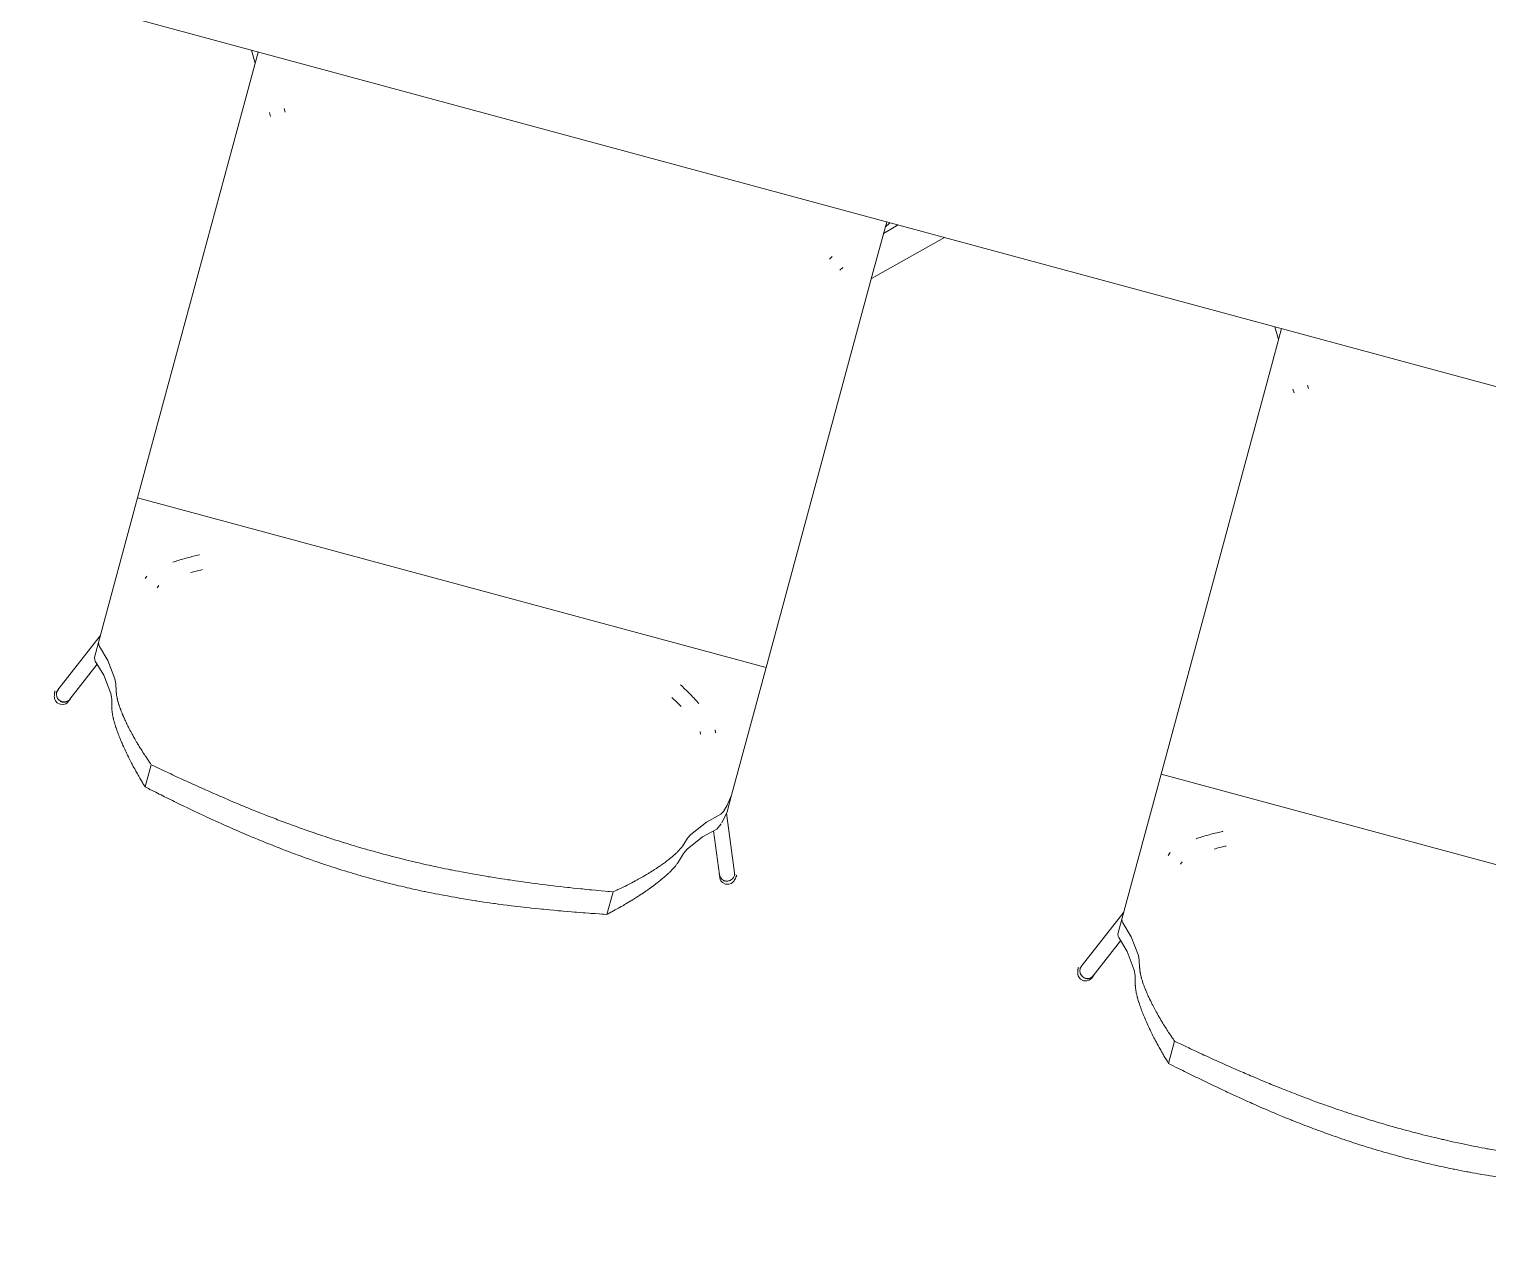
# Model space of a CAD drawing. Header units: millimetres. Extents: x -64292 to 329, y -3854 to 56761.
# Drawn here: x -18976 to -18013, y 44438 to 45243 of the extents above; entities that cross this region are included whole.
import ezdxf

# ---------------------------------------------------------------- set-up
doc = ezdxf.new("R2010")
doc.units = ezdxf.units.MM
doc.header["$MEASUREMENT"] = 0
doc.layers.add('I-FURN', color=30, linetype='Continuous', lineweight=13)

# ---------------------------------------------------------------- blocks, each defined once
blk = doc.blocks.new('New Furniture_Forum Table_NT6 - NT6-9702665-GA PLAN - LEVEL 11')
at = {"layer": 'I-FURN'}
for p, q in [((-1500, -375), (1500, -375)), ((-933.93, -375), (-973.47, -413.64)), ((-973.47, -382.95), (-965.7, -375))]:
    blk.add_line(p, q, dxfattribs=at)
blk = doc.blocks.new('New Furniture_Meeting Chair_NC2 - NC2-V201-GA PLAN - LEVEL 11')
at = {"layer": 'I-FURN'}
for p, q in [((-218.36, 210), (-213.76, 202.46)), ((-213.76, 178.64), (-213.76, 210.09)), ((216.15, 210.09), (216.15, 178.64)), ((216.17, 206.41), (218.36, 210)), ((-213.76, -94.94), (-213.76, 178.64)), ((-196.05, 173.38), (-194.71, 171.18)), ((-186.15, 176.36), (-187.43, 178.46)), ((187.43, 178.46), (186.15, 176.36)), ((194.71, 171.18), (196.05, 173.38)), ((216.15, 178.64), (216.15, -94.94)), ((-213.76, -194.14), (-213.76, -94.94)), ((-213.76, -94.94), (216.15, -94.94)), ((216.15, -94.94), (216.15, -182.34)), ((-194.33, -143.41), (-195.08, -145.18)), ((195.19, -145.43), (194.33, -143.41)), ((-185.83, -148.97), (-185.09, -147.23)), ((185.09, -147.23), (185.73, -148.75)), ((216.15, -182.34), (216.15, -193.77)), ((-213.76, -189.44), (-231.42, -231.29)), ((-213.76, -204.38), (-213.76, -194.14)), ((216.15, -193.77), (214.6, -201.71)), ((231.42, -231.29), (215.97, -194.68)), ((-222.21, -235.18), (-210.81, -208.16)), ((210.81, -208.16), (222.21, -235.18)), ((214.42, -202.38), (212.55, -206.49)), ((-231.26, -231.33), (-231.94, -232.83)), ((-222.81, -236.92), (-222.14, -235.42)), ((222.14, -235.42), (222.81, -236.92)), ((231.94, -232.83), (231.26, -231.33)), ((-159.04, -262.89), (-159.04, -278.14)), ((157.21, -279.83), (157.21, -264.39))]:
    blk.add_line(p, q, dxfattribs=at)
at = {"layer": 'I-FURN', "flags": 128}
for points in [[(-180.27, -130.11), (-179.46, -129.56), (-178.63, -129.01), (-177.79, -128.46), (-176.94, -127.92), (-176.08, -127.37), (-175.22, -126.83), (-174.34, -126.29), (-173.46, -125.76), (-172.58, -125.23), (-171.69, -124.7), (-170.81, -124.19), (-169.92, -123.68), (-169.03, -123.18), (-168.14, -122.69), (-167.26, -122.2), (-166.38, -121.73), (-165.51, -121.27), (-164.65, -120.82), (-164.49, -120.74)], [(179.46, -129.56), (178.63, -129.01), (177.79, -128.46), (176.94, -127.92), (176.08, -127.37), (175.22, -126.83), (174.34, -126.29), (173.46, -125.76), (172.58, -125.23), (171.69, -124.7), (170.81, -124.19), (169.92, -123.68), (169.03, -123.18), (168.14, -122.69), (167.26, -122.2), (166.38, -121.73), (165.51, -121.27), (164.65, -120.82), (164.49, -120.74)], [(-167.07, -133.58), (-166.23, -133.1), (-165.4, -132.62), (-164.57, -132.14), (-163.74, -131.68), (-162.92, -131.22), (-162.1, -130.78), (-161.28, -130.35), (-160.48, -129.92), (-159.92, -129.64)], [(168.72, -134.57), (167.89, -134.08), (167.07, -133.58), (166.23, -133.1), (165.4, -132.62), (164.57, -132.14), (163.74, -131.68), (162.92, -131.22), (162.1, -130.78), (161.28, -130.35)], [(216.15, -182.34), (215.01, -189.38), (213.78, -194.1), (212.48, -196.36)], [(-212.48, -196.36), (-213.13, -195.56), (-213.76, -194.14)], [(-212.48, -196.36), (-204.69, -203.83), (-196.94, -214.42)], [(196.94, -214.42), (204.69, -203.83), (212.48, -196.36)], [(-212.55, -206.49), (-213.16, -205.68), (-213.76, -204.38)], [(-197.08, -224.47), (-204.8, -213.93), (-212.55, -206.49)], [(212.55, -206.49), (204.8, -213.93), (197.08, -224.47)], [(-194.12, -221.73), (-195.51, -217.38), (-196.94, -214.42)], [(196.94, -214.42), (195.51, -217.38), (194.12, -221.73)], [(-194.12, -232.81), (-195.58, -227.84), (-197.08, -224.47)], [(-194.12, -221.73), (-194.04, -222.01), (-194, -222.14), (-193.93, -222.35), (-193.82, -222.67), (-193.71, -223), (-193.65, -223.16), (-193.52, -223.49), (-193.46, -223.66), (-193.36, -223.91), (-193.22, -224.25), (-193.14, -224.42), (-193.03, -224.68), (-192.85, -225.07), (-192.68, -225.43), (-192.6, -225.6), (-192.46, -225.87), (-192.26, -226.28), (-192.04, -226.7), (-191.93, -226.91), (-191.81, -227.12), (-191.58, -227.54), (-191.33, -227.97), (-191.16, -228.26), (-191.05, -228.46), (-190.81, -228.85), (-190.54, -229.29), (-190.35, -229.59), (-189.96, -230.2), (-189.76, -230.5), (-189.35, -231.12), (-188.93, -231.75), (-188.63, -232.17), (-188.44, -232.45), (-188.03, -233.02), (-187.8, -233.34), (-187.32, -233.99), (-186.83, -234.65), (-186.49, -235.09), (-186.27, -235.39), (-185.8, -235.99), (-185.57, -236.29), (-185.09, -236.89), (-184.76, -237.3), (-184.32, -237.84), (-184.1, -238.12), (-183.59, -238.74), (-183.07, -239.36), (-182.81, -239.67), (-182.4, -240.14), (-181.86, -240.78), (-181.59, -241.09), (-181.17, -241.57), (-180.53, -242.29), (-179.95, -242.94), (-179.66, -243.26), (-179.22, -243.75), (-178.55, -244.49), (-177.86, -245.23), (-177.51, -245.6), (-176.81, -246.34), (-176.45, -246.72), (-175.92, -247.28), (-175.05, -248.17), (-174.61, -248.62), (-173.95, -249.29), (-173.27, -249.97), (-172.93, -250.3), (-172.25, -250.98), (-171.9, -251.32), (-171.38, -251.83), (-170.67, -252.52), (-170.32, -252.86), (-169.78, -253.37), (-168.96, -254.14), (-168.23, -254.83), (-167.86, -255.17), (-167.3, -255.69), (-166.45, -256.47), (-165.59, -257.24), (-165.15, -257.63), (-164.38, -258.32), (-163.99, -258.67), (-163.39, -259.19), (-162.5, -259.97), (-161.59, -260.75), (-161.13, -261.14), (-160.21, -261.92), (-159.75, -262.31), (-159.04, -262.89)], [(157.21, -264.39), (157.95, -263.79), (158.44, -263.39), (159.41, -262.58), (159.89, -262.18), (160.85, -261.38), (161.79, -260.57), (162.41, -260.04), (162.83, -259.68), (163.65, -258.97), (164.1, -258.57), (165.01, -257.76), (165.9, -256.96), (166.49, -256.43), (166.88, -256.07), (167.65, -255.36), (168.51, -254.56), (169.08, -254.03), (169.45, -253.68), (170.2, -252.97), (170.75, -252.44), (171.11, -252.09), (171.83, -251.39), (172.19, -251.04), (172.9, -250.34), (173.6, -249.64), (174.06, -249.17), (174.97, -248.25), (175.54, -247.67), (175.91, -247.28), (176.65, -246.51), (177.02, -246.12), (177.74, -245.35), (178.45, -244.59), (178.92, -244.09), (179.22, -243.75), (179.83, -243.08), (180.17, -242.7), (180.83, -241.96), (181.48, -241.21), (181.91, -240.72), (182.19, -240.4), (182.74, -239.74), (183.36, -239.02), (183.75, -238.54), (184.02, -238.22), (184.53, -237.58), (184.79, -237.27), (185.29, -236.64), (185.51, -236.37), (185.94, -235.81), (186.26, -235.4), (186.72, -234.79), (187.18, -234.19), (187.4, -233.89), (187.73, -233.44), (188.15, -232.85), (188.36, -232.55), (188.67, -232.12), (189.12, -231.47), (189.55, -230.83), (189.76, -230.51), (190.03, -230.09), (190.17, -229.88), (190.37, -229.57), (190.65, -229.11), (190.9, -228.7), (191.02, -228.5), (191.2, -228.2), (191.46, -227.75), (191.71, -227.31), (191.83, -227.09), (191.95, -226.87), (192.17, -226.44), (192.39, -226.02), (192.53, -225.74), (192.62, -225.55), (192.8, -225.19), (192.98, -224.78), (193.1, -224.51), (193.18, -224.33), (193.33, -223.98), (193.43, -223.72), (193.5, -223.55), (193.63, -223.21), (193.69, -223.04), (193.81, -222.7), (193.92, -222.37), (193.99, -222.16), (194.04, -222.01), (194.12, -221.73)], [(197.08, -224.47), (195.58, -227.84), (194.12, -232.81)], [(-227.54, -240.06), (-229.66, -239.59), (-231, -238.71), (-231.7, -237.91), (-232.08, -237.31), (-232.31, -236.83), (-232.46, -236.45), (-232.57, -236.12), (-232.65, -235.82), (-232.72, -235.54), (-232.78, -235.28), (-232.83, -235.02), (-232.88, -234.75), (-232.92, -234.49), (-232.96, -234.22), (-232.99, -233.94), (-233.03, -233.66), (-233.06, -233.37), (-233.09, -233.07), (-233.12, -232.76), (-233.15, -232.45)], [(-227.54, -240.06), (-225.42, -239.59), (-224.09, -238.71), (-223.39, -237.91), (-223, -237.31), (-222.81, -236.92)], [(-159.04, -278.14), (-159.74, -277.49), (-160.19, -277.06), (-161.11, -276.2), (-161.56, -275.76), (-162.45, -274.9), (-163.34, -274.04), (-163.92, -273.46), (-164.31, -273.08), (-165.08, -272.32), (-165.51, -271.89), (-166.36, -271.03), (-167.2, -270.17), (-167.76, -269.6), (-168.13, -269.23), (-168.86, -268.47), (-169.67, -267.62), (-170.2, -267.05), (-170.55, -266.68), (-171.26, -265.92), (-171.78, -265.36), (-172.12, -264.99), (-172.81, -264.24), (-173.14, -263.87), (-173.81, -263.13), (-174.48, -262.39), (-174.91, -261.89), (-175.78, -260.91), (-176.41, -260.18), (-176.73, -259.82), (-177.2, -259.27), (-177.89, -258.46), (-178.58, -257.65), (-178.91, -257.24), (-179.58, -256.44), (-179.91, -256.04), (-180.39, -255.44), (-181.03, -254.65), (-181.35, -254.26), (-181.81, -253.67), (-182.5, -252.79), (-183.03, -252.11), (-183.3, -251.76), (-183.68, -251.25), (-184.26, -250.49), (-184.82, -249.74), (-185.09, -249.36), (-185.63, -248.62), (-185.89, -248.25), (-186.28, -247.7), (-186.79, -246.97), (-187.04, -246.61), (-187.41, -246.07), (-187.77, -245.53), (-187.94, -245.27), (-188.35, -244.64), (-188.55, -244.33), (-188.85, -243.87), (-189.28, -243.18), (-189.7, -242.5), (-189.9, -242.16), (-190.16, -241.72), (-190.29, -241.5), (-190.48, -241.17), (-190.76, -240.68), (-191, -240.25), (-191.12, -240.03), (-191.29, -239.71), (-191.54, -239.24), (-191.78, -238.77), (-191.89, -238.54), (-192.01, -238.31), (-192.23, -237.85), (-192.44, -237.4), (-192.57, -237.1), (-192.66, -236.9), (-192.83, -236.51), (-193.01, -236.08), (-193.13, -235.79), (-193.2, -235.6), (-193.34, -235.23), (-193.45, -234.95), (-193.51, -234.76), (-193.64, -234.4), (-193.7, -234.22), (-193.82, -233.86), (-193.92, -233.51), (-193.99, -233.27), (-194.04, -233.12), (-194.12, -232.81)], [(194.12, -232.81), (194.03, -233.13), (193.99, -233.29), (193.92, -233.53), (193.8, -233.89), (193.68, -234.27), (193.62, -234.45), (193.49, -234.83), (193.42, -235.02), (193.31, -235.31), (193.16, -235.7), (193.08, -235.89), (192.96, -236.19), (192.77, -236.64), (192.59, -237.05), (192.5, -237.25), (192.36, -237.56), (192.14, -238.03), (191.91, -238.5), (191.79, -238.74), (191.67, -238.99), (191.41, -239.47), (191.15, -239.96), (190.97, -240.3), (190.85, -240.52), (190.6, -240.97), (190.31, -241.48), (190.1, -241.82), (189.97, -242.05), (189.69, -242.51), (189.48, -242.86), (189.33, -243.09), (189.04, -243.56), (188.59, -244.28), (188.28, -244.76), (188.06, -245.08), (187.63, -245.73), (187.45, -246.01), (187.07, -246.57), (186.68, -247.13), (186.42, -247.5), (185.88, -248.26), (185.47, -248.83), (185.19, -249.22), (184.63, -249.99), (184.34, -250.38), (183.75, -251.17), (183.15, -251.96), (182.74, -252.49), (182.46, -252.84), (181.9, -253.56), (181.18, -254.47), (180.69, -255.08), (180.36, -255.49), (179.68, -256.31), (179.17, -256.94), (178.82, -257.35), (178.12, -258.19), (177.77, -258.6), (177.05, -259.45), (176.73, -259.82), (176.07, -260.58), (175.58, -261.14), (174.82, -262), (173.91, -263.01), (173.46, -263.52), (172.76, -264.29), (172.05, -265.06), (171.7, -265.45), (170.98, -266.22), (170.61, -266.61), (170.07, -267.19), (169.33, -267.97), (168.96, -268.36), (168.39, -268.95), (167.54, -269.83), (166.77, -270.61), (166.39, -271.01), (165.8, -271.6), (164.92, -272.48), (164.02, -273.37), (163.57, -273.81), (162.76, -274.6), (162.35, -275), (161.73, -275.59), (160.8, -276.48), (159.86, -277.38), (159.38, -277.82), (158.42, -278.71), (157.94, -279.16), (157.21, -279.83)], [(227.54, -240.06), (225.42, -239.59), (224.09, -238.71), (223.39, -237.91), (223, -237.31), (222.81, -236.92)], [(227.54, -240.06), (229.66, -239.59), (231, -238.71), (231.7, -237.91), (232.08, -237.31), (232.31, -236.83), (232.46, -236.45), (232.57, -236.12), (232.65, -235.82), (232.72, -235.54), (232.78, -235.28), (232.83, -235.02), (232.88, -234.75), (232.92, -234.49), (232.96, -234.22), (232.99, -233.94), (233.03, -233.66), (233.06, -233.37), (233.09, -233.07), (233.12, -232.76), (233.15, -232.45)], [(157.21, -264.39), (154.94, -264.8), (153.8, -265), (152.1, -265.31), (149.54, -265.76), (146.98, -266.21), (145.7, -266.43), (143.13, -266.87), (141.85, -267.09), (139.93, -267.41), (137.36, -267.84), (136.07, -268.05), (134.15, -268.36), (131.25, -268.83), (128.68, -269.23), (127.39, -269.44), (125.46, -269.73), (122.55, -270.18), (119.65, -270.61), (118.2, -270.83), (115.9, -271.16), (114.75, -271.33), (113.02, -271.58), (110.44, -271.94), (107.85, -272.3), (106.55, -272.48), (103.96, -272.83), (102.66, -273), (100.71, -273.26), (98.11, -273.59), (96.81, -273.76), (94.86, -274), (92.91, -274.24), (91.94, -274.35), (89.33, -274.66), (88.03, -274.82), (86.08, -275.04), (84.12, -275.26), (83.14, -275.37), (81.19, -275.58), (80.21, -275.68), (78.74, -275.84), (76.42, -276.08), (75.26, -276.2), (73.51, -276.37), (70.9, -276.62), (68.28, -276.86), (66.98, -276.98), (64.36, -277.21), (63.05, -277.32), (61.08, -277.49), (59.34, -277.63), (58.46, -277.7), (57.15, -277.8), (55.18, -277.95), (53.22, -278.09), (52.23, -278.16), (50.48, -278.28), (49.61, -278.34), (48.3, -278.42), (46.33, -278.55), (44.36, -278.67), (43.37, -278.72), (41.4, -278.84), (40.41, -278.89), (38.93, -278.97), (36.6, -279.08), (35.43, -279.14), (33.67, -279.22), (31.92, -279.29), (31.04, -279.33), (29.29, -279.4), (28.41, -279.43), (27.1, -279.48), (25.34, -279.54), (24.46, -279.56), (23.15, -279.6), (21.17, -279.66), (19.42, -279.7), (18.54, -279.72), (17.22, -279.75), (15.25, -279.79), (13.27, -279.82), (12.28, -279.83), (10.53, -279.86), (9.65, -279.87), (8.33, -279.88), (6.35, -279.89), (4.38, -279.89), (3.39, -279.9), (1.41, -279.89), (0.43, -279.89), (-1.06, -279.88), (-2.54, -279.87), (-3.53, -279.86), (-5.5, -279.84), (-6.49, -279.83), (-8.47, -279.8), (-10.44, -279.76), (-11.76, -279.73), (-12.64, -279.71), (-14.39, -279.67), (-15.38, -279.64), (-17.36, -279.59), (-19.33, -279.53), (-20.65, -279.48), (-21.52, -279.45), (-23.28, -279.39), (-25.25, -279.31), (-26.57, -279.25), (-27.44, -279.21), (-29.2, -279.13), (-30.51, -279.07), (-31.39, -279.03), (-33.14, -278.94), (-34.02, -278.89), (-35.77, -278.8), (-37.52, -278.7), (-38.69, -278.63), (-41.02, -278.48), (-42.5, -278.39), (-43.49, -278.32), (-45.46, -278.19), (-46.44, -278.12), (-48.41, -277.98), (-50.37, -277.83), (-51.68, -277.73), (-52.56, -277.66), (-54.31, -277.52), (-55.29, -277.44), (-57.25, -277.28), (-59.22, -277.11), (-60.53, -276.99), (-63.14, -276.75), (-65.1, -276.57), (-66.41, -276.44), (-69.02, -276.19), (-70.33, -276.05), (-72.94, -275.78), (-75.55, -275.51), (-77.29, -275.32), (-78.45, -275.19), (-80.77, -274.92), (-82.23, -274.75), (-83.21, -274.64), (-85.16, -274.41), (-86.14, -274.29), (-88.09, -274.05), (-90.04, -273.81), (-91.34, -273.65), (-93.94, -273.31), (-94.91, -273.19), (-96.86, -272.93), (-98.8, -272.67), (-100.1, -272.5), (-102.69, -272.14), (-104.63, -271.87), (-105.93, -271.69), (-108.51, -271.31), (-109.81, -271.13), (-112.39, -270.75), (-114.97, -270.36), (-116.69, -270.1), (-117.84, -269.93), (-120.13, -269.57), (-121.58, -269.35), (-124.48, -268.89), (-127.37, -268.43), (-129.3, -268.11), (-130.59, -267.9), (-133.15, -267.48), (-136.04, -266.99), (-137.96, -266.67), (-139.24, -266.45), (-141.81, -266.01), (-143.73, -265.67), (-145, -265.45), (-147.56, -264.99), (-148.84, -264.77), (-151.39, -264.3), (-153.94, -263.84), (-155.64, -263.53), (-156.78, -263.32), (-159.04, -262.89)], [(157.21, -279.83), (154.95, -280.29), (153.81, -280.52), (152.11, -280.87), (149.56, -281.38), (147, -281.89), (145.72, -282.14), (143.17, -282.63), (141.89, -282.88), (139.97, -283.25), (137.4, -283.73), (136.12, -283.97), (134.2, -284.33), (131.31, -284.86), (128.74, -285.32), (127.45, -285.55), (125.52, -285.89), (122.62, -286.39), (119.72, -286.89), (118.27, -287.14), (115.98, -287.52), (114.83, -287.71), (113.11, -288), (110.52, -288.42), (107.93, -288.83), (106.64, -289.03), (104.05, -289.43), (102.75, -289.63), (100.8, -289.92), (98.21, -290.31), (96.91, -290.5), (94.96, -290.78), (93.01, -291.06), (92.04, -291.19), (89.43, -291.55), (88.13, -291.72), (86.18, -291.98), (84.22, -292.24), (83.24, -292.36), (81.29, -292.61), (80.31, -292.73), (78.84, -292.91), (76.52, -293.19), (75.36, -293.32), (73.61, -293.53), (71.87, -293.72), (71, -293.82), (69.25, -294.01), (68.38, -294.1), (67.07, -294.24), (65.33, -294.42), (64.45, -294.51), (63.14, -294.64), (61.18, -294.83), (59.43, -294.99), (58.55, -295.07), (57.24, -295.19), (55.27, -295.37), (53.3, -295.53), (52.32, -295.61), (50.57, -295.75), (49.69, -295.82), (48.37, -295.92), (46.4, -296.07), (44.43, -296.21), (43.44, -296.28), (41.47, -296.41), (40.48, -296.47), (39, -296.56), (37.44, -296.65), (36.66, -296.7), (35.49, -296.76), (33.73, -296.86), (31.98, -296.95), (31.1, -296.99), (29.34, -297.07), (28.46, -297.11), (27.14, -297.16), (25.38, -297.23), (24.51, -297.26), (23.19, -297.31), (21.21, -297.37), (19.45, -297.43), (18.57, -297.45), (17.25, -297.48), (15.27, -297.53), (13.29, -297.57), (12.3, -297.58), (10.54, -297.61), (9.66, -297.62), (8.34, -297.63), (6.36, -297.64), (4.38, -297.65), (3.39, -297.65), (1.41, -297.65), (0.42, -297.65), (-1.07, -297.64), (-2.55, -297.63), (-3.54, -297.62), (-5.52, -297.59), (-6.51, -297.57), (-8.49, -297.54), (-10.47, -297.49), (-11.79, -297.46), (-12.67, -297.44), (-14.43, -297.39), (-15.42, -297.36), (-17.4, -297.29), (-19.37, -297.22), (-20.69, -297.17), (-21.57, -297.13), (-23.33, -297.05), (-25.31, -296.96), (-26.62, -296.9), (-27.5, -296.85), (-29.26, -296.76), (-30.58, -296.68), (-31.45, -296.63), (-33.21, -296.53), (-34.09, -296.47), (-35.84, -296.36), (-37.6, -296.24), (-38.77, -296.16), (-41.1, -295.99), (-42.58, -295.88), (-43.57, -295.81), (-45.54, -295.65), (-46.53, -295.57), (-48.5, -295.4), (-50.46, -295.23), (-51.78, -295.11), (-52.65, -295.03), (-54.4, -294.87), (-55.38, -294.78), (-57.35, -294.58), (-59.32, -294.39), (-60.62, -294.25), (-61.5, -294.16), (-63.24, -293.97), (-65.21, -293.76), (-66.51, -293.61), (-67.39, -293.51), (-69.13, -293.31), (-70.43, -293.16), (-71.31, -293.06), (-73.05, -292.85), (-73.92, -292.74), (-75.66, -292.52), (-77.4, -292.3), (-78.55, -292.15), (-80.87, -291.85), (-82.34, -291.65), (-83.31, -291.52), (-85.26, -291.25), (-86.24, -291.12), (-88.19, -290.84), (-90.14, -290.56), (-91.44, -290.37), (-94.04, -289.99), (-95.01, -289.84), (-96.95, -289.55), (-98.9, -289.25), (-100.19, -289.05), (-102.78, -288.64), (-104.72, -288.33), (-106.02, -288.12), (-108.6, -287.69), (-109.89, -287.48), (-112.47, -287.04), (-115.05, -286.6), (-116.77, -286.3), (-117.92, -286.1), (-120.2, -285.7), (-121.65, -285.44), (-124.55, -284.92), (-127.43, -284.4), (-129.36, -284.04), (-130.64, -283.8), (-133.21, -283.32), (-136.09, -282.77), (-138.01, -282.4), (-139.29, -282.16), (-141.84, -281.66), (-143.76, -281.28), (-145.04, -281.02), (-147.59, -280.51), (-148.86, -280.25), (-151.41, -279.73), (-153.96, -279.21), (-155.65, -278.85), (-156.78, -278.62), (-159.04, -278.14)]]:
    blk.add_lwpolyline(points, dxfattribs=at)
at = {"layer": 'I-FURN'}
for centre, major_axis, ratio, start_param, end_param in [((-226.81, -233.23), (-4.61, 1.94), 0.963938, 6.15593, 7.203127), ((226.81, -233.23), (4.61, 1.94), 0.963938, 5.363243, 6.410441), ((-226.81, -233.23), (-4.61, 1.94), 0.963938, 0.919942, 3.276137), ((-226.7, -233.37), (-4.56, 2.05), 0.977892, 0.953511, 1.21531), ((-226.7, -233.37), (-4.56, 2.05), 0.977892, 1.738909, 2.000708), ((-226.7, -233.37), (-4.56, 2.05), 0.977892, 2.000708, 2.786106), ((-226.7, -233.37), (-4.56, 2.05), 0.977892, 3.047906, 3.309705), ((226.7, -233.37), (4.56, 2.05), 0.977892, 2.97348, 3.497079), ((226.81, -233.23), (4.61, 1.94), 0.963938, 3.007049, 5.363243), ((226.7, -233.37), (4.56, 2.05), 0.977892, 4.020678, 4.282477), ((226.7, -233.37), (4.56, 2.05), 0.977892, 4.282477, 5.067875)]:
    blk.add_ellipse(centre, major_axis=major_axis, ratio=ratio, start_param=start_param, end_param=end_param, dxfattribs=at)
blk = doc.blocks.new('New Furniture_Meeting Chair_NC2 - NC2-V202-GA PLAN - LEVEL 11')
at = {"layer": 'I-FURN'}
for p, q in [((-218.36, 210), (-213.76, 202.46)), ((-213.76, 178.64), (-213.76, 210.09)), ((216.15, 210.09), (216.15, 178.64)), ((216.17, 206.41), (218.36, 210)), ((-213.76, -94.94), (-213.76, 178.64)), ((-196.05, 173.38), (-194.71, 171.18)), ((-186.15, 176.36), (-187.43, 178.46)), ((187.43, 178.46), (186.15, 176.36)), ((194.71, 171.18), (196.05, 173.38)), ((216.15, 178.64), (216.15, -94.94)), ((-213.76, -194.14), (-213.76, -94.94)), ((-213.76, -94.94), (216.15, -94.94)), ((216.15, -94.94), (216.15, -182.34)), ((-194.33, -143.41), (-195.24, -145.56)), ((195.19, -145.43), (194.33, -143.41)), ((-185.83, -148.97), (-185.09, -147.23)), ((185.09, -147.23), (185.73, -148.75)), ((216.15, -182.34), (216.15, -193.77)), ((-213.76, -189.44), (-231.42, -231.29)), ((-213.76, -204.38), (-213.76, -194.14)), ((231.42, -231.29), (215.97, -194.68)), ((-222.21, -235.18), (-210.81, -208.16)), ((210.81, -208.16), (222.21, -235.18)), ((-231.26, -231.33), (-231.94, -232.83)), ((-222.81, -236.92), (-222.14, -235.42)), ((222.14, -235.42), (222.81, -236.92)), ((231.94, -232.83), (231.26, -231.33)), ((-159.04, -262.89), (-159.04, -278.14)), ((157.21, -279.83), (157.21, -264.39))]:
    blk.add_line(p, q, dxfattribs=at)
at = {"layer": 'I-FURN', "flags": 128}
for points in [[(-180.27, -130.11), (-179.46, -129.56), (-178.63, -129.01), (-177.79, -128.46), (-176.94, -127.92), (-176.08, -127.37), (-175.22, -126.83), (-174.34, -126.29), (-173.46, -125.76), (-172.58, -125.23), (-171.69, -124.7), (-170.81, -124.19), (-169.92, -123.68), (-169.03, -123.18), (-168.14, -122.69), (-167.26, -122.2), (-166.38, -121.73), (-165.51, -121.27), (-164.65, -120.82), (-164.49, -120.74)], [(179.46, -129.56), (178.63, -129.01), (177.79, -128.46), (176.94, -127.92), (176.08, -127.37), (175.22, -126.83), (174.34, -126.29), (173.46, -125.76), (172.58, -125.23), (171.69, -124.7), (170.81, -124.19), (169.92, -123.68), (169.03, -123.18), (168.14, -122.69), (167.26, -122.2), (166.38, -121.73), (165.51, -121.27), (164.65, -120.82), (164.49, -120.74)], [(-167.07, -133.58), (-166.23, -133.1), (-165.4, -132.62), (-164.57, -132.14), (-163.74, -131.68), (-162.92, -131.22), (-162.1, -130.78), (-161.28, -130.35), (-160.48, -129.92), (-159.92, -129.64)], [(168.72, -134.57), (167.89, -134.08), (167.07, -133.58), (166.23, -133.1), (165.4, -132.62), (164.57, -132.14), (163.74, -131.68), (162.92, -131.22), (162.1, -130.78), (161.28, -130.35)], [(216.15, -182.34), (215.01, -189.38), (213.78, -194.1), (212.48, -196.36)], [(-212.48, -196.36), (-213.13, -195.56), (-213.76, -194.14)], [(-212.48, -196.36), (-204.69, -203.83), (-196.94, -214.42)], [(196.94, -214.42), (204.69, -203.83), (212.48, -196.36)], [(216.15, -193.77), (214.42, -202.38), (212.55, -206.49)], [(-212.55, -206.49), (-213.16, -205.68), (-213.76, -204.38)], [(-197.08, -224.47), (-204.8, -213.93), (-212.55, -206.49)], [(212.55, -206.49), (204.8, -213.93), (197.08, -224.47)], [(-194.12, -221.73), (-195.51, -217.38), (-196.94, -214.42)], [(196.94, -214.42), (195.51, -217.38), (194.12, -221.73)], [(-194.12, -232.81), (-195.58, -227.84), (-197.08, -224.47)], [(-194.12, -221.73), (-194.04, -222.01), (-194, -222.14), (-193.93, -222.35), (-193.82, -222.67), (-193.71, -223), (-193.65, -223.16), (-193.52, -223.49), (-193.46, -223.66), (-193.36, -223.91), (-193.22, -224.25), (-193.14, -224.42), (-193.03, -224.68), (-192.85, -225.07), (-192.68, -225.43), (-192.6, -225.6), (-192.46, -225.87), (-192.26, -226.28), (-192.04, -226.7), (-191.93, -226.91), (-191.81, -227.12), (-191.58, -227.54), (-191.33, -227.97), (-191.16, -228.26), (-191.05, -228.46), (-190.81, -228.85), (-190.54, -229.29), (-190.35, -229.59), (-189.96, -230.2), (-189.76, -230.5), (-189.35, -231.12), (-188.93, -231.75), (-188.63, -232.17), (-188.44, -232.45), (-188.03, -233.02), (-187.8, -233.34), (-187.32, -233.99), (-186.83, -234.65), (-186.49, -235.09), (-186.27, -235.39), (-185.8, -235.99), (-185.57, -236.29), (-185.09, -236.89), (-184.76, -237.3), (-184.32, -237.84), (-184.1, -238.12), (-183.59, -238.74), (-183.07, -239.36), (-182.81, -239.67), (-182.4, -240.14), (-181.86, -240.78), (-181.59, -241.09), (-181.17, -241.57), (-180.53, -242.29), (-179.95, -242.94), (-179.66, -243.26), (-179.22, -243.75), (-178.55, -244.49), (-177.86, -245.23), (-177.51, -245.6), (-176.81, -246.34), (-176.45, -246.72), (-175.92, -247.28), (-175.05, -248.17), (-174.61, -248.62), (-173.95, -249.29), (-173.27, -249.97), (-172.93, -250.3), (-172.25, -250.98), (-171.9, -251.32), (-171.38, -251.83), (-170.67, -252.52), (-170.32, -252.86), (-169.78, -253.37), (-168.96, -254.14), (-168.23, -254.83), (-167.86, -255.17), (-167.3, -255.69), (-166.45, -256.47), (-165.59, -257.24), (-165.15, -257.63), (-164.38, -258.32), (-163.99, -258.67), (-163.39, -259.19), (-162.5, -259.97), (-161.59, -260.75), (-161.13, -261.14), (-160.21, -261.92), (-159.75, -262.31), (-159.04, -262.89)], [(157.21, -264.39), (157.95, -263.79), (158.44, -263.39), (159.41, -262.58), (159.89, -262.18), (160.85, -261.38), (161.79, -260.57), (162.41, -260.04), (162.83, -259.68), (163.65, -258.97), (164.1, -258.57), (165.01, -257.76), (165.9, -256.96), (166.49, -256.43), (166.88, -256.07), (167.65, -255.36), (168.51, -254.56), (169.08, -254.03), (169.45, -253.68), (170.2, -252.97), (170.75, -252.44), (171.11, -252.09), (171.83, -251.39), (172.19, -251.04), (172.9, -250.34), (173.6, -249.64), (174.06, -249.17), (174.97, -248.25), (175.54, -247.67), (175.91, -247.28), (176.65, -246.51), (177.02, -246.12), (177.74, -245.35), (178.45, -244.59), (178.92, -244.09), (179.22, -243.75), (179.83, -243.08), (180.17, -242.7), (180.83, -241.96), (181.48, -241.21), (181.91, -240.72), (182.19, -240.4), (182.74, -239.74), (183.36, -239.02), (183.75, -238.54), (184.02, -238.22), (184.53, -237.58), (184.79, -237.27), (185.29, -236.64), (185.51, -236.37), (185.94, -235.81), (186.26, -235.4), (186.72, -234.79), (187.18, -234.19), (187.4, -233.89), (187.73, -233.44), (188.15, -232.85), (188.36, -232.55), (188.67, -232.12), (189.12, -231.47), (189.55, -230.83), (189.76, -230.51), (190.03, -230.09), (190.17, -229.88), (190.37, -229.57), (190.65, -229.11), (190.9, -228.7), (191.02, -228.5), (191.2, -228.2), (191.46, -227.75), (191.71, -227.31), (191.83, -227.09), (191.95, -226.87), (192.17, -226.44), (192.39, -226.02), (192.53, -225.74), (192.62, -225.55), (192.8, -225.19), (192.98, -224.78), (193.1, -224.51), (193.18, -224.33), (193.33, -223.98), (193.43, -223.72), (193.5, -223.55), (193.63, -223.21), (193.69, -223.04), (193.81, -222.7), (193.92, -222.37), (193.99, -222.16), (194.04, -222.01), (194.12, -221.73)], [(197.08, -224.47), (195.58, -227.84), (194.12, -232.81)], [(-227.54, -240.06), (-229.66, -239.59), (-231, -238.71), (-231.7, -237.91), (-232.08, -237.31), (-232.31, -236.83), (-232.46, -236.45), (-232.57, -236.12), (-232.65, -235.82), (-232.72, -235.54), (-232.78, -235.28), (-232.83, -235.02), (-232.88, -234.75), (-232.92, -234.49), (-232.96, -234.22), (-232.99, -233.94), (-233.03, -233.66), (-233.06, -233.37), (-233.09, -233.07), (-233.12, -232.76), (-233.15, -232.45)], [(-227.54, -240.06), (-225.42, -239.59), (-224.09, -238.71), (-223.39, -237.91), (-223, -237.31), (-222.81, -236.92)], [(-159.04, -278.14), (-159.74, -277.49), (-160.19, -277.06), (-161.11, -276.2), (-161.56, -275.76), (-162.45, -274.9), (-163.34, -274.04), (-163.92, -273.46), (-164.31, -273.08), (-165.08, -272.32), (-165.51, -271.89), (-166.36, -271.03), (-167.2, -270.17), (-167.76, -269.6), (-168.13, -269.23), (-168.86, -268.47), (-169.67, -267.62), (-170.2, -267.05), (-170.55, -266.68), (-171.26, -265.92), (-171.78, -265.36), (-172.12, -264.99), (-172.81, -264.24), (-173.14, -263.87), (-173.81, -263.13), (-174.48, -262.39), (-174.91, -261.89), (-175.78, -260.91), (-176.41, -260.18), (-176.73, -259.82), (-177.2, -259.27), (-177.89, -258.46), (-178.58, -257.65), (-178.91, -257.24), (-179.58, -256.44), (-179.91, -256.04), (-180.39, -255.44), (-181.03, -254.65), (-181.35, -254.26), (-181.81, -253.67), (-182.5, -252.79), (-183.03, -252.11), (-183.3, -251.76), (-183.68, -251.25), (-184.26, -250.49), (-184.82, -249.74), (-185.09, -249.36), (-185.63, -248.62), (-185.89, -248.25), (-186.28, -247.7), (-186.79, -246.97), (-187.04, -246.61), (-187.41, -246.07), (-187.77, -245.53), (-187.94, -245.27), (-188.35, -244.64), (-188.55, -244.33), (-188.85, -243.87), (-189.28, -243.18), (-189.7, -242.5), (-189.9, -242.16), (-190.16, -241.72), (-190.29, -241.5), (-190.48, -241.17), (-190.76, -240.68), (-191, -240.25), (-191.12, -240.03), (-191.29, -239.71), (-191.54, -239.24), (-191.78, -238.77), (-191.89, -238.54), (-192.01, -238.31), (-192.23, -237.85), (-192.44, -237.4), (-192.57, -237.1), (-192.66, -236.9), (-192.83, -236.51), (-193.01, -236.08), (-193.13, -235.79), (-193.2, -235.6), (-193.34, -235.23), (-193.45, -234.95), (-193.51, -234.76), (-193.64, -234.4), (-193.7, -234.22), (-193.82, -233.86), (-193.92, -233.51), (-193.99, -233.27), (-194.04, -233.12), (-194.12, -232.81)], [(194.12, -232.81), (194.03, -233.13), (193.99, -233.29), (193.92, -233.53), (193.8, -233.89), (193.68, -234.27), (193.62, -234.45), (193.49, -234.83), (193.42, -235.02), (193.31, -235.31), (193.16, -235.7), (193.08, -235.89), (192.96, -236.19), (192.77, -236.64), (192.59, -237.05), (192.5, -237.25), (192.36, -237.56), (192.14, -238.03), (191.91, -238.5), (191.79, -238.74), (191.67, -238.99), (191.41, -239.47), (191.15, -239.96), (190.97, -240.3), (190.85, -240.52), (190.6, -240.97), (190.31, -241.48), (190.1, -241.82), (189.97, -242.05), (189.69, -242.51), (189.48, -242.86), (189.33, -243.09), (189.04, -243.56), (188.59, -244.28), (188.28, -244.76), (188.06, -245.08), (187.63, -245.73), (187.45, -246.01), (187.07, -246.57), (186.68, -247.13), (186.42, -247.5), (185.88, -248.26), (185.47, -248.83), (185.19, -249.22), (184.63, -249.99), (184.34, -250.38), (183.75, -251.17), (183.15, -251.96), (182.74, -252.49), (182.46, -252.84), (181.9, -253.56), (181.18, -254.47), (180.69, -255.08), (180.36, -255.49), (179.68, -256.31), (179.17, -256.94), (178.82, -257.35), (178.12, -258.19), (177.77, -258.6), (177.05, -259.45), (176.73, -259.82), (176.07, -260.58), (175.58, -261.14), (174.82, -262), (173.91, -263.01), (173.46, -263.52), (172.76, -264.29), (172.05, -265.06), (171.7, -265.45), (170.98, -266.22), (170.61, -266.61), (170.07, -267.19), (169.33, -267.97), (168.96, -268.36), (168.39, -268.95), (167.54, -269.83), (166.77, -270.61), (166.39, -271.01), (165.8, -271.6), (164.92, -272.48), (164.02, -273.37), (163.57, -273.81), (162.76, -274.6), (162.35, -275), (161.73, -275.59), (160.8, -276.48), (159.86, -277.38), (159.38, -277.82), (158.42, -278.71), (157.94, -279.16), (157.21, -279.83)], [(227.54, -240.06), (225.42, -239.59), (224.09, -238.71), (223.39, -237.91), (223, -237.31), (222.81, -236.92)], [(227.54, -240.06), (229.66, -239.59), (231, -238.71), (231.7, -237.91), (232.08, -237.31), (232.31, -236.83), (232.46, -236.45), (232.57, -236.12), (232.65, -235.82), (232.72, -235.54), (232.78, -235.28), (232.83, -235.02), (232.88, -234.75), (232.92, -234.49), (232.96, -234.22), (232.99, -233.94), (233.03, -233.66), (233.06, -233.37), (233.09, -233.07), (233.12, -232.76), (233.15, -232.45)], [(157.21, -264.39), (154.94, -264.8), (153.8, -265), (152.1, -265.31), (149.54, -265.76), (146.98, -266.21), (145.7, -266.43), (143.13, -266.87), (141.85, -267.09), (139.93, -267.41), (137.36, -267.84), (136.07, -268.05), (134.15, -268.36), (131.25, -268.83), (128.68, -269.23), (127.39, -269.44), (125.46, -269.73), (122.55, -270.18), (119.65, -270.61), (118.2, -270.83), (115.9, -271.16), (114.75, -271.33), (113.02, -271.58), (110.44, -271.94), (107.85, -272.3), (106.55, -272.48), (103.96, -272.83), (102.66, -273), (100.71, -273.26), (98.11, -273.59), (96.81, -273.76), (94.86, -274), (92.91, -274.24), (91.94, -274.35), (89.33, -274.66), (88.03, -274.82), (86.08, -275.04), (84.12, -275.26), (83.14, -275.37), (81.19, -275.58), (80.21, -275.68), (78.74, -275.84), (76.42, -276.08), (75.26, -276.2), (73.51, -276.37), (70.9, -276.62), (68.28, -276.86), (66.98, -276.98), (64.36, -277.21), (63.05, -277.32), (61.08, -277.49), (59.34, -277.63), (58.46, -277.7), (57.15, -277.8), (55.18, -277.95), (53.22, -278.09), (52.23, -278.16), (50.48, -278.28), (49.61, -278.34), (48.3, -278.42), (46.33, -278.55), (44.36, -278.67), (43.37, -278.72), (41.4, -278.84), (40.41, -278.89), (38.93, -278.97), (36.6, -279.08), (35.43, -279.14), (33.67, -279.22), (31.92, -279.29), (31.04, -279.33), (29.29, -279.4), (28.41, -279.43), (27.1, -279.48), (25.34, -279.54), (24.46, -279.56), (23.15, -279.6), (21.17, -279.66), (19.42, -279.7), (18.54, -279.72), (17.22, -279.75), (15.25, -279.79), (13.27, -279.82), (12.28, -279.83), (10.53, -279.86), (9.65, -279.87), (8.33, -279.88), (6.35, -279.89), (4.38, -279.89), (3.39, -279.9), (1.41, -279.89), (0.43, -279.89), (-1.06, -279.88), (-2.54, -279.87), (-3.53, -279.86), (-5.5, -279.84), (-6.49, -279.83), (-8.47, -279.8), (-10.44, -279.76), (-11.76, -279.73), (-12.64, -279.71), (-14.39, -279.67), (-15.38, -279.64), (-17.36, -279.59), (-19.33, -279.53), (-20.65, -279.48), (-21.52, -279.45), (-23.28, -279.39), (-25.25, -279.31), (-26.57, -279.25), (-27.44, -279.21), (-29.2, -279.13), (-30.51, -279.07), (-31.39, -279.03), (-33.14, -278.94), (-34.02, -278.89), (-35.77, -278.8), (-37.52, -278.7), (-38.69, -278.63), (-41.02, -278.48), (-42.5, -278.39), (-43.49, -278.32), (-45.46, -278.19), (-46.44, -278.12), (-48.41, -277.98), (-50.37, -277.83), (-51.68, -277.73), (-52.56, -277.66), (-54.31, -277.52), (-55.29, -277.44), (-57.25, -277.28), (-59.22, -277.11), (-60.53, -276.99), (-63.14, -276.75), (-65.1, -276.57), (-66.41, -276.44), (-69.02, -276.19), (-70.33, -276.05), (-72.94, -275.78), (-75.55, -275.51), (-77.29, -275.32), (-78.45, -275.19), (-80.77, -274.92), (-82.23, -274.75), (-83.21, -274.64), (-85.16, -274.41), (-86.14, -274.29), (-88.09, -274.05), (-90.04, -273.81), (-91.34, -273.65), (-93.94, -273.31), (-94.91, -273.19), (-96.86, -272.93), (-98.8, -272.67), (-100.1, -272.5), (-102.69, -272.14), (-104.63, -271.87), (-105.93, -271.69), (-108.51, -271.31), (-109.81, -271.13), (-112.39, -270.75), (-114.97, -270.36), (-116.69, -270.1), (-117.84, -269.93), (-120.13, -269.57), (-121.58, -269.35), (-124.48, -268.89), (-127.37, -268.43), (-129.3, -268.11), (-130.59, -267.9), (-133.15, -267.48), (-136.04, -266.99), (-137.96, -266.67), (-139.24, -266.45), (-141.81, -266.01), (-143.73, -265.67), (-145, -265.45), (-147.56, -264.99), (-148.84, -264.77), (-151.39, -264.3), (-153.94, -263.84), (-155.64, -263.53), (-156.78, -263.32), (-159.04, -262.89)], [(157.21, -279.83), (154.95, -280.29), (153.81, -280.52), (152.11, -280.87), (149.56, -281.38), (147, -281.89), (145.72, -282.14), (143.17, -282.63), (141.89, -282.88), (139.97, -283.25), (137.4, -283.73), (136.12, -283.97), (134.2, -284.33), (131.31, -284.86), (128.74, -285.32), (127.45, -285.55), (125.52, -285.89), (122.62, -286.39), (119.72, -286.89), (118.27, -287.14), (115.98, -287.52), (114.83, -287.71), (113.11, -288), (110.52, -288.42), (107.93, -288.83), (106.64, -289.03), (104.05, -289.43), (102.75, -289.63), (100.8, -289.92), (98.21, -290.31), (96.91, -290.5), (94.96, -290.78), (93.01, -291.06), (92.04, -291.19), (89.43, -291.55), (88.13, -291.72), (86.18, -291.98), (84.22, -292.24), (83.24, -292.36), (81.29, -292.61), (80.31, -292.73), (78.84, -292.91), (76.52, -293.19), (75.36, -293.32), (73.61, -293.53), (71.87, -293.72), (71, -293.82), (69.25, -294.01), (68.38, -294.1), (67.07, -294.24), (65.33, -294.42), (64.45, -294.51), (63.14, -294.64), (61.18, -294.83), (59.43, -294.99), (58.55, -295.07), (57.24, -295.19), (55.27, -295.37), (53.3, -295.53), (52.32, -295.61), (50.57, -295.75), (49.69, -295.82), (48.37, -295.92), (46.4, -296.07), (44.43, -296.21), (43.44, -296.28), (41.47, -296.41), (40.48, -296.47), (39, -296.56), (37.44, -296.65), (36.66, -296.7), (35.49, -296.76), (33.73, -296.86), (31.98, -296.95), (31.1, -296.99), (29.34, -297.07), (28.46, -297.11), (27.14, -297.16), (25.38, -297.23), (24.51, -297.26), (23.19, -297.31), (21.21, -297.37), (19.45, -297.43), (18.57, -297.45), (17.25, -297.48), (15.27, -297.53), (13.29, -297.57), (12.3, -297.58), (10.54, -297.61), (9.66, -297.62), (8.34, -297.63), (6.36, -297.64), (4.38, -297.65), (3.39, -297.65), (1.41, -297.65), (0.42, -297.65), (-1.07, -297.64), (-2.55, -297.63), (-3.54, -297.62), (-5.52, -297.59), (-6.51, -297.57), (-8.49, -297.54), (-10.47, -297.49), (-11.79, -297.46), (-12.67, -297.44), (-14.43, -297.39), (-15.42, -297.36), (-17.4, -297.29), (-19.37, -297.22), (-20.69, -297.17), (-21.57, -297.13), (-23.33, -297.05), (-25.31, -296.96), (-26.62, -296.9), (-27.5, -296.85), (-29.26, -296.76), (-30.58, -296.68), (-31.45, -296.63), (-33.21, -296.53), (-34.09, -296.47), (-35.84, -296.36), (-37.6, -296.24), (-38.77, -296.16), (-41.1, -295.99), (-42.58, -295.88), (-43.57, -295.81), (-45.54, -295.65), (-46.53, -295.57), (-48.5, -295.4), (-50.46, -295.23), (-51.78, -295.11), (-52.65, -295.03), (-54.4, -294.87), (-55.38, -294.78), (-57.35, -294.58), (-59.32, -294.39), (-60.62, -294.25), (-61.5, -294.16), (-63.24, -293.97), (-65.21, -293.76), (-66.51, -293.61), (-67.39, -293.51), (-69.13, -293.31), (-70.43, -293.16), (-71.31, -293.06), (-73.05, -292.85), (-73.92, -292.74), (-75.66, -292.52), (-77.4, -292.3), (-78.55, -292.15), (-80.87, -291.85), (-82.34, -291.65), (-83.31, -291.52), (-85.26, -291.25), (-86.24, -291.12), (-88.19, -290.84), (-90.14, -290.56), (-91.44, -290.37), (-94.04, -289.99), (-95.01, -289.84), (-96.95, -289.55), (-98.9, -289.25), (-100.19, -289.05), (-102.78, -288.64), (-104.72, -288.33), (-106.02, -288.12), (-108.6, -287.69), (-109.89, -287.48), (-112.47, -287.04), (-115.05, -286.6), (-116.77, -286.3), (-117.92, -286.1), (-120.2, -285.7), (-121.65, -285.44), (-124.55, -284.92), (-127.43, -284.4), (-129.36, -284.04), (-130.64, -283.8), (-133.21, -283.32), (-136.09, -282.77), (-138.01, -282.4), (-139.29, -282.16), (-141.84, -281.66), (-143.76, -281.28), (-145.04, -281.02), (-147.59, -280.51), (-148.86, -280.25), (-151.41, -279.73), (-153.96, -279.21), (-155.65, -278.85), (-156.78, -278.62), (-159.04, -278.14)]]:
    blk.add_lwpolyline(points, dxfattribs=at)
at = {"layer": 'I-FURN'}
for centre, major_axis, ratio, start_param, end_param in [((-226.81, -233.23), (-4.61, 1.94), 0.963938, 6.15593, 7.203127), ((226.81, -233.23), (4.61, 1.94), 0.963938, 5.363243, 6.410441), ((-226.81, -233.23), (-4.61, 1.94), 0.963938, 0.919942, 3.276137), ((-226.7, -233.37), (-4.56, 2.05), 0.977892, 0.953511, 1.21531), ((-226.7, -233.37), (-4.56, 2.05), 0.977892, 1.738909, 2.000708), ((-226.7, -233.37), (-4.56, 2.05), 0.977892, 2.000708, 2.786106), ((-226.7, -233.37), (-4.56, 2.05), 0.977892, 3.047906, 3.309705), ((226.7, -233.37), (4.56, 2.05), 0.977892, 2.97348, 3.497079), ((226.81, -233.23), (4.61, 1.94), 0.963938, 3.007049, 5.363243), ((226.7, -233.37), (4.56, 2.05), 0.977892, 4.020678, 4.282477), ((226.7, -233.37), (4.56, 2.05), 0.977892, 4.282477, 5.067875)]:
    blk.add_ellipse(centre, major_axis=major_axis, ratio=ratio, start_param=start_param, end_param=end_param, dxfattribs=at)

msp = doc.modelspace()

# ---------------------------------------------------------------- block references
at = {"layer": 'I-FURN', "rotation": 344.8746171585017}
for name, p in [('New Furniture_Forum Table_NT6 - NT6-9702665-GA PLAN - LEVEL 11', (-17372.41, 45223.43)), ('New Furniture_Meeting Chair_NC2 - NC2-V201-GA PLAN - LEVEL 11', (-18673.47, 44969.1)), ('New Furniture_Meeting Chair_NC2 - NC2-V202-GA PLAN - LEVEL 11', (-17997.72, 44786.45))]:
    msp.add_blockref(name, p, dxfattribs=at)

doc.saveas('drawing.dxf')
